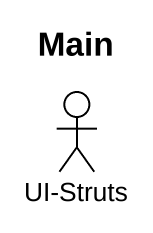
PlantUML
@startuml
title Main
actor "UI-Struts" as UI_Struts
@enduml
